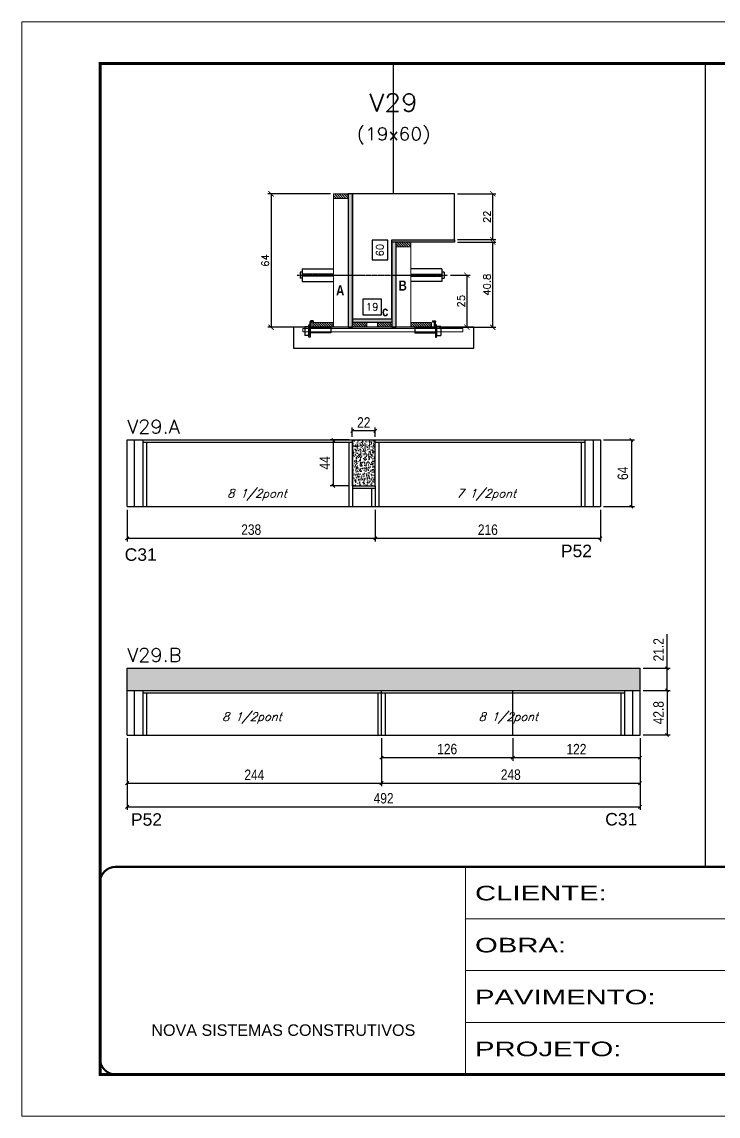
# Model space of a CAD drawing. Extents: x 137137 to 143418, y 10464 to 34486.
# Drawn here: x 138736 to 139404, y 28841 to 29891 of the extents above; entities that cross this region are included whole.
import ezdxf
from ezdxf.enums import TextEntityAlignment as Align

# ---------------------------------------------------------------- set-up
doc = ezdxf.new("R2010")
doc.units = 0
for name, pattern in [('CONTINUO', [0]), ('DASHED', [0.75, 0.5, -0.25]), ('HIDDEN', [0.375, 0.25, -0.125])]:
    doc.linetypes.add(name, pattern=pattern)
doc.layers.add('00-FELIPE', color=2, linetype='Continuous', lineweight=13, plot=False)
for name, color, linetype in [('5', 5, 'Continuous'), ('barrote', 251, 'Continuous'), ('COTA', 241, 'Continuous'), ('Cota Seção (2x)', 4, 'Continuous'), ('cotas', 4, 'Continuous'), ('detalhes', 4, 'Continuous'), ('Painéis', 200, 'Continuous'), ('presilha', 1, 'Continuous'), ('SARR_2.2x7', 40, 'Continuous'), ('SARR_3.5x7', 81, 'Continuous'), ('TENSOR', 3, 'Continuous'), ('texto', 7, 'Continuous'), ('Texto de Titulo', 7, 'Continuous'), ('Texto Qtd Sarr', 242, 'Continuous')]:
    doc.layers.add(name, color=color, linetype=linetype)
for name, color, linetype, lineweight in [('CONCRETO', 251, 'Continuous', 25), ('Folhas', 255, 'Continuous', 9), ('Hachura', 251, 'Continuous', 9), ('Madeira', 126, 'Continuous', 18), ('SARRAFO DE PRESSAO', 251, 'DASHED', 9), ('SCO-___-LAJ', 2, 'Continuous', 0), ('Texto Seção', 7, 'Continuous', 15)]:
    doc.layers.add(name, color=color, linetype=linetype, lineweight=lineweight)
doc.styles.add('ARIAL', font='arial.ttf')
doc.styles.add('COTA TECNICA', font='techl___.ttf', dxfattribs={"height": 10})
doc.styles.add('REGUA-120', font='ROMANS.shx', dxfattribs={"height": 15})
doc.styles.add('Romans', font='romans.shx')
doc.styles.get("Standard").update_dxf_attribs({"font": 'arial.ttf'})
doc.styles.add('TECNICA', font='techb___.ttf', dxfattribs={"height": 10})
doc.styles.add('Tecnologia', font='')
doc.styles.get('Tecnologia').set_extended_font_data('Forgotten Futurist')
doc.dimstyles.new('Cota Seção (2x)', dxfattribs={"dimtxt": 7, "dimasz": 5, "dimexe": 3, "dimexo": 3, "dimgap": 2, "dimtad": 3, "dimdec": 1, "dimlfac": 0.5, "dimzin": 12, "dimdsep": 46, "dimtxsty": 'Romans', "dimblk": 'ARCHTICK', "dimcen": 0, "dimclrd": 4, "dimclre": 4, "dimclrt": 1, "dimadec": 1, "dimazin": 3, "dimtfac": 1, "dimtdec": 1, "dimtmove": 0, "dimatfit": 3, "dimldrblk": 'OBLIQUE', "dimfxl": 1, "dimtolj": 1, "dimtzin": 12, "dimarcsym": 0})
doc.dimstyles.new('Cota Seção interna', dxfattribs={"dimtxt": 7, "dimasz": 6, "dimexe": 0.18, "dimexo": 2, "dimgap": -4, "dimtad": 3, "dimdec": 1, "dimlfac": 0.5, "dimzin": 12, "dimdsep": 46, "dimtxsty": 'Romans', "dimblk": 'ARCHTICK', "dimcen": 0.09, "dimse1": 1, "dimse2": 1, "dimsd1": 1, "dimsd2": 1, "dimclrd": 180, "dimclre": 5, "dimclrt": 1, "dimadec": 0, "dimazin": 3, "dimtfac": 1, "dimtdec": 1, "dimtofl": 0, "dimtmove": 0, "dimatfit": 3, "dimldrblk": 'ARCHTICK', "dimfxl": 1, "dimtolj": 1, "dimtzin": 0, "dimarcsym": 0})
doc.dimstyles.new('PAINEL', dxfattribs={"dimtxt": 10, "dimasz": 3, "dimexe": 3, "dimexo": 3, "dimgap": 3, "dimtad": 1, "dimdec": 1, "dimzin": 12, "dimdsep": 46, "dimtxsty": 'COTA TECNICA', "dimblk1": 'OBLIQUE', "dimblk2": 'OBLIQUE', "dimsah": 1, "dimcen": 0.9, "dimclrd": 4, "dimclre": 4, "dimclrt": 240, "dimadec": 1, "dimazin": 3, "dimtfac": 1, "dimtdec": 1, "dimtmove": 0, "dimatfit": 3, "dimfxl": 1, "dimtolj": 1, "dimtzin": 12, "dimarcsym": 0})

# ---------------------------------------------------------------- blocks, each defined once
blk = doc.blocks.new('9999999999')
at = {"color": 30, "linetype": 'CONTINUO'}
for p, q in [((98564.6, 34230.2), (98564.6, 34429.4)), ((98564.6, 34379.6), (99584, 34379.6)), ((98564.6, 34329.8), (99488, 34329.8)), ((98564.6, 34280), (99488, 34280))]:
    blk.add_line(p, q, dxfattribs=at)
at = {"color": 30, "linetype": 'CONTINUO', "const_width": 2}
blk.add_lwpolyline([(99584, 34230.2), (99584, 34414.4, 0.414214), (99569, 34429.4), (98229, 34429.4, 0.414214), (98214, 34414.4), (98214, 34245.2, 0.414214), (98229, 34230.2), (99584, 34230.2)], format="xyb", dxfattribs=at)
at = {"layer": 'Folhas'}
blk.add_lwpolyline([(98139, 34190.2), (99624, 34190.2), (99624, 35240.2), (98139, 35240.2)], close=True, dxfattribs=at)
at = {"layer": 'Folhas', "color": 30, "const_width": 3}
blk.add_lwpolyline([(98214, 34230.2), (99584, 34230.2), (99584, 35200.2), (98214, 35200.2)], close=True, dxfattribs=at)
at = {"color": 7, "linetype": 'Continuous', "ltscale": 5, "style": 'ARIAL'}
blk.add_text('NOVA SISTEMAS CONSTRUTIVOS', height=11.059, dxfattribs=at).set_placement((98263.2, 34267.2))
at = {"layer": 'Folhas', "color": 7, "style": 'Tecnologia', "width": 1.5}
for s, p in [('CLIENTE:', (98573.7, 34397.2)), ('OBRA:', (98573.7, 34347.3)), ('PAVIMENTO:', (98573.7, 34297.5)), ('PROJETO:', (98573.7, 34247.7))]:
    blk.add_text(s, height=14, dxfattribs=at).set_placement(p)
blk = doc.blocks.new('titulo1')
at = {"layer": 'Defpoints', "color": 252, "linetype": 'HIDDEN', "ltscale": 2}
blk.add_line((0, 0), (0, 125), dxfattribs=at)
at = {"layer": 'Defpoints', "style": 'Romans', "oblique": 15}
blk.add_attdef('FOLHA', text='', height=10, dxfattribs=at).set_placement((0, 15.6), align=Align.MIDDLE_CENTER)
at = {"layer": 'Texto Qtd Sarr', "color": 3, "style": 'Romans', "oblique": 15}
for tag, height, p in [('TITULO', 17, (0, 71.4)), ('SEÇÃO', 12, (0, 41.5))]:
    blk.add_attdef(tag, text='', height=height, dxfattribs=at).set_placement(p, align=Align.MIDDLE_CENTER)
blk = doc.blocks.new('_ArchTick')
at = {"color": 0, "linetype": 'ByBlock', "const_width": 0.15}
blk.add_lwpolyline([(-0.5, -0.5), (0.5, 0.5)], dxfattribs=at)
blk = doc.blocks.new('*D13')
at = {"layer": 'COTA', "color": 4, "lineweight": -2, "transparency": 16777216}
for p, q in [((139153.8, 29680.1), (139190.5, 29680.1)), ((139187.5, 29598.5), (139187.5, 29680.1)), ((139136.2, 29598.5), (139190.5, 29598.5))]:
    blk.add_line(p, q, dxfattribs=at)
at = {"layer": 'Defpoints', "color": 0, "transparency": 16777216}
for p in [(139150.8, 29680.1), (139187.5, 29680.1), (139133.2, 29598.5)]:
    blk.add_point(p, dxfattribs=at)
at = {"layer": 'COTA', "color": 4, "lineweight": -2, "transparency": 16777216, "xscale": 5, "yscale": 5, "zscale": 5}
for p, rotation in [((139187.5, 29680.1), 90), ((139187.5, 29598.5), 270)]:
    blk.add_blockref('_ArchTick', p, dxfattribs=dict(at, rotation=rotation))
at = {"layer": 'COTA', "color": 1, "transparency": 16777216, "insert": (139182, 29639.3), "char_height": 7, "attachment_point": 5, "rotation": 90, "style": 'Romans'}
blk.add_mtext('\\A1;40.8', dxfattribs=at)
blk = doc.blocks.new('_Oblique')
at = {"color": 0, "linetype": 'ByBlock', "lineweight": -2}
blk.add_line((-0.5, -0.5), (0.5, 0.5), dxfattribs=at)
blk = doc.blocks.new('*D14')
at = {"layer": 'COTA', "color": 4, "lineweight": -2, "transparency": 16777216}
for p, q in [((139153.8, 29726.5), (139190.5, 29726.5)), ((139187.5, 29682.5), (139187.5, 29726.5)), ((139153.8, 29682.5), (139190.5, 29682.5))]:
    blk.add_line(p, q, dxfattribs=at)
at = {"layer": 'Defpoints', "color": 0, "transparency": 16777216}
for p in [(139150.8, 29726.5), (139187.5, 29726.5), (139150.8, 29682.5)]:
    blk.add_point(p, dxfattribs=at)
at = {"layer": 'COTA', "color": 4, "lineweight": -2, "transparency": 16777216, "xscale": 5, "yscale": 5, "zscale": 5}
for p, rotation in [((139187.5, 29726.5), 90), ((139187.5, 29682.5), 270)]:
    blk.add_blockref('_ArchTick', p, dxfattribs=dict(at, rotation=rotation))
at = {"layer": 'COTA', "color": 1, "transparency": 16777216, "insert": (139182, 29704.5), "char_height": 7, "attachment_point": 5, "rotation": 90, "style": 'Romans'}
blk.add_mtext('\\A1;22', dxfattribs=at)
blk = doc.blocks.new('*D15')
at = {"layer": 'Cota Seção (2x)', "color": 180, "lineweight": -2, "transparency": 16777216}
for p, q in [((139086.8, 29682), (139071.8, 29682)), ((139071.8, 29682), (139071.8, 29663)), ((139086.8, 29663), (139086.8, 29682)), ((139071.8, 29663), (139086.8, 29663))]:
    blk.add_line(p, q, dxfattribs=at)
at = {"layer": 'Defpoints', "color": 0, "transparency": 16777216}
for p in [(139090.8, 29726.5), (139090.8, 29726.5), (139090.8, 29606.5)]:
    blk.add_point(p, dxfattribs=at)
at = {"layer": 'Cota Seção (2x)', "color": 1, "transparency": 16777216, "insert": (139079.3, 29672.5), "char_height": 7, "attachment_point": 5, "rotation": 90, "style": 'Romans'}
blk.add_mtext('\\A1;60', dxfattribs=at)
blk = doc.blocks.new('PRESILHA METÁLICA 1')
at = {"layer": 'presilha'}
for p, q in [((7.5, 10.6), (7.5, 19.9)), ((12, 21), (8.6, 21)), ((9, 11.6), (9, 18.9)), ((12, 19.5), (9.6, 19.5)), ((12, 21), (12, 19.5)), ((0, 13), (6, 13)), ((0, 13), (0, 0)), ((6, 0), (0, 0)), ((6, 15.5), (7.5, 15.5)), ((6, -2.5), (6, 15.5)), ((6, 13), (6, 0)), ((7.5, 15.5), (7.5, -2.5)), ((37.5, 4.1), (7.5, 4.1)), ((37.5, 11), (9.6, 11)), ((37.5, 11), (37.5, 4.1)), ((7.5, -2.5), (6, -2.5))]:
    blk.add_line(p, q, dxfattribs=at)
for centre, radius, start, end in [((8.6, 19.9), 1.14, 90, 180), ((9.6, 18.9), 0.57, 90, 180), ((9.6, 11.6), 0.57, 180, 270)]:
    blk.add_arc(centre, radius, start, end, dxfattribs=at)
blk = doc.blocks.new('*D20')
at = {"layer": 'Cota Seção (2x)', "color": 180, "lineweight": -2, "transparency": 16777216}
for p, q in [((139080.8, 29625.5), (139062.8, 29625.5)), ((139062.8, 29625.5), (139062.8, 29610.5)), ((139080.8, 29610.5), (139080.8, 29625.5)), ((139062.8, 29610.5), (139080.8, 29610.5))]:
    blk.add_line(p, q, dxfattribs=at)
at = {"layer": 'Defpoints', "color": 0, "transparency": 16777216}
for p in [(139090.8, 29606.5), (139052.8, 29598.5), (139090.8, 29598.5)]:
    blk.add_point(p, dxfattribs=at)
at = {"layer": 'Cota Seção (2x)', "color": 1, "transparency": 16777216, "insert": (139071.8, 29618), "char_height": 7, "attachment_point": 5, "style": 'Romans'}
blk.add_mtext('\\A1;19', dxfattribs=at)
blk = doc.blocks.new('*D370')
at = {"layer": 'COTA', "color": 4, "lineweight": -2, "transparency": 16777216}
for p, q in [((139031.8, 29726.5), (138971.8, 29726.5)), ((138974.8, 29726.5), (138974.8, 29598.5)), ((139031.8, 29598.5), (138971.8, 29598.5))]:
    blk.add_line(p, q, dxfattribs=at)
at = {"layer": 'Defpoints', "color": 0, "transparency": 16777216}
for p in [(139034.8, 29726.5), (138974.8, 29598.5), (139034.8, 29598.5)]:
    blk.add_point(p, dxfattribs=at)
at = {"layer": 'COTA', "color": 4, "lineweight": -2, "transparency": 16777216, "xscale": 5, "yscale": 5, "zscale": 5}
for p, rotation in [((138974.8, 29726.5), 90), ((138974.8, 29598.5), 270)]:
    blk.add_blockref('_ArchTick', p, dxfattribs=dict(at, rotation=rotation))
at = {"layer": 'COTA', "color": 1, "transparency": 16777216, "insert": (138969.3, 29662.5), "char_height": 7, "attachment_point": 5, "rotation": 90, "style": 'Romans'}
blk.add_mtext('\\A1;64', dxfattribs=at)
blk = doc.blocks.new('*D371')
at = {"layer": 'COTA', "color": 4, "lineweight": -2, "transparency": 16777216}
for p, q in [((139147.1, 29648.4), (139165.7, 29648.4)), ((139162.7, 29648.4), (139162.7, 29598.5)), ((139147.1, 29598.5), (139165.7, 29598.5))]:
    blk.add_line(p, q, dxfattribs=at)
at = {"layer": 'Defpoints', "color": 0, "transparency": 16777216}
for p in [(139144.1, 29648.4), (139144.1, 29598.5), (139162.7, 29598.5)]:
    blk.add_point(p, dxfattribs=at)
at = {"layer": 'COTA', "color": 4, "lineweight": -2, "transparency": 16777216, "xscale": 5, "yscale": 5, "zscale": 5}
for p, rotation in [((139162.7, 29648.4), 90), ((139162.7, 29598.5), 270)]:
    blk.add_blockref('_ArchTick', p, dxfattribs=dict(at, rotation=rotation))
at = {"layer": 'COTA', "color": 1, "transparency": 16777216, "insert": (139157.2, 29623.5), "char_height": 7, "attachment_point": 5, "rotation": 90, "style": 'Romans'}
blk.add_mtext('\\A1;25', dxfattribs=at)
blk = doc.blocks.new('*D372')
at = {"layer": 'cotas', "color": 4, "linetype": 'ByBlock', "lineweight": -2, "transparency": 16777216}
for p, q in [((138836.8, 29423.3), (138836.8, 29393)), ((139074.8, 29423.3), (139074.8, 29393)), ((138836.8, 29396), (139074.8, 29396))]:
    blk.add_line(p, q, dxfattribs=at)
at = {"layer": 'Defpoints', "color": 0, "linetype": 'ByBlock', "transparency": 16777216}
for p in [(138836.8, 29426.3), (139074.8, 29426.3), (139074.8, 29396)]:
    blk.add_point(p, dxfattribs=at)
at = {"layer": 'cotas', "color": 4, "linetype": 'ByBlock', "lineweight": -2, "transparency": 16777216, "xscale": 3, "yscale": 3, "zscale": 3, "rotation": 180}
blk.add_blockref('_Oblique', (138836.8, 29396), dxfattribs=at)
at = {"layer": 'cotas', "color": 4, "linetype": 'ByBlock', "lineweight": -2, "transparency": 16777216, "xscale": 3, "yscale": 3, "zscale": 3}
blk.add_blockref('_Oblique', (139074.8, 29396), dxfattribs=at)
at = {"layer": 'cotas', "color": 240, "linetype": 'ByBlock', "transparency": 16777216, "insert": (138955.8, 29404.2), "char_height": 10, "attachment_point": 5, "style": 'COTA TECNICA'}
blk.add_mtext('\\A1;238', dxfattribs=at)
blk = doc.blocks.new('*D373')
at = {"layer": 'cotas', "color": 4, "linetype": 'ByBlock', "lineweight": -2, "transparency": 16777216}
for p, q in [((139074.8, 29423.3), (139074.8, 29393)), ((139290.8, 29423.3), (139290.8, 29393)), ((139074.8, 29396), (139290.8, 29396))]:
    blk.add_line(p, q, dxfattribs=at)
at = {"layer": 'Defpoints', "color": 0, "linetype": 'ByBlock', "transparency": 16777216}
for p in [(139074.8, 29426.3), (139290.8, 29426.3), (139290.8, 29396)]:
    blk.add_point(p, dxfattribs=at)
at = {"layer": 'cotas', "color": 4, "linetype": 'ByBlock', "lineweight": -2, "transparency": 16777216, "xscale": 3, "yscale": 3, "zscale": 3, "rotation": 180}
blk.add_blockref('_Oblique', (139074.8, 29396), dxfattribs=at)
at = {"layer": 'cotas', "color": 4, "linetype": 'ByBlock', "lineweight": -2, "transparency": 16777216, "xscale": 3, "yscale": 3, "zscale": 3}
blk.add_blockref('_Oblique', (139290.8, 29396), dxfattribs=at)
at = {"layer": 'cotas', "color": 240, "linetype": 'ByBlock', "transparency": 16777216, "insert": (139182.8, 29404.1), "char_height": 10, "attachment_point": 5, "style": 'COTA TECNICA'}
blk.add_mtext('\\A1;216', dxfattribs=at)
blk = doc.blocks.new('*D374')
at = {"layer": 'cotas', "color": 4, "linetype": 'ByBlock', "lineweight": -2, "transparency": 16777216}
for p, q in [((139293.8, 29490.3), (139323.5, 29490.3)), ((139320.5, 29490.3), (139320.5, 29426.3)), ((139293.8, 29426.3), (139323.5, 29426.3))]:
    blk.add_line(p, q, dxfattribs=at)
at = {"layer": 'Defpoints', "color": 0, "linetype": 'ByBlock', "transparency": 16777216}
for p in [(139290.8, 29490.3), (139290.8, 29426.3), (139320.5, 29426.3)]:
    blk.add_point(p, dxfattribs=at)
at = {"layer": 'cotas', "color": 4, "linetype": 'ByBlock', "lineweight": -2, "transparency": 16777216, "xscale": 3, "yscale": 3, "zscale": 3}
for p, rotation in [((139320.5, 29490.3), 90), ((139320.5, 29426.3), 270)]:
    blk.add_blockref('_Oblique', p, dxfattribs=dict(at, rotation=rotation))
at = {"layer": 'cotas', "color": 240, "linetype": 'ByBlock', "transparency": 16777216, "insert": (139312.4, 29458.3), "char_height": 10, "attachment_point": 5, "rotation": 90, "style": 'COTA TECNICA'}
blk.add_mtext('\\A1;64', dxfattribs=at)
blk = doc.blocks.new('*D375')
at = {"layer": 'cotas', "color": 4, "linetype": 'ByBlock', "lineweight": -2, "transparency": 16777216}
for p, q in [((139049.8, 29490.3), (139031.5, 29490.3)), ((139034.5, 29490.3), (139034.5, 29446.3)), ((139049.8, 29446.3), (139031.5, 29446.3))]:
    blk.add_line(p, q, dxfattribs=at)
at = {"layer": 'Defpoints', "color": 0, "linetype": 'ByBlock', "transparency": 16777216}
for p in [(139052.8, 29490.3), (139034.5, 29446.3), (139052.8, 29446.3)]:
    blk.add_point(p, dxfattribs=at)
at = {"layer": 'cotas', "color": 4, "linetype": 'ByBlock', "lineweight": -2, "transparency": 16777216, "xscale": 3, "yscale": 3, "zscale": 3}
for p, rotation in [((139034.5, 29490.3), 90), ((139034.5, 29446.3), 270)]:
    blk.add_blockref('_Oblique', p, dxfattribs=dict(at, rotation=rotation))
at = {"layer": 'cotas', "color": 240, "linetype": 'ByBlock', "transparency": 16777216, "insert": (139026.4, 29468.3), "char_height": 10, "attachment_point": 5, "rotation": 90, "style": 'COTA TECNICA'}
blk.add_mtext('\\A1;44', dxfattribs=at)
blk = doc.blocks.new('*D376')
at = {"layer": 'cotas', "color": 4, "linetype": 'ByBlock', "lineweight": -2, "transparency": 16777216}
for p, q in [((138836.8, 29204.2), (138836.8, 29158)), ((139080.8, 29204.2), (139080.8, 29158)), ((138836.8, 29161), (139080.8, 29161))]:
    blk.add_line(p, q, dxfattribs=at)
at = {"layer": 'Defpoints', "color": 0, "linetype": 'ByBlock', "transparency": 16777216}
for p in [(138836.8, 29207.2), (139080.8, 29207.2), (139080.8, 29161)]:
    blk.add_point(p, dxfattribs=at)
at = {"layer": 'cotas', "color": 4, "linetype": 'ByBlock', "lineweight": -2, "transparency": 16777216, "xscale": 3, "yscale": 3, "zscale": 3, "rotation": 180}
blk.add_blockref('_Oblique', (138836.8, 29161), dxfattribs=at)
at = {"layer": 'cotas', "color": 4, "linetype": 'ByBlock', "lineweight": -2, "transparency": 16777216, "xscale": 3, "yscale": 3, "zscale": 3}
blk.add_blockref('_Oblique', (139080.8, 29161), dxfattribs=at)
at = {"layer": 'cotas', "color": 240, "linetype": 'ByBlock', "transparency": 16777216, "insert": (138958.8, 29169), "char_height": 10, "attachment_point": 5, "style": 'COTA TECNICA'}
blk.add_mtext('\\A1;244', dxfattribs=at)
blk = doc.blocks.new('*D377')
at = {"layer": 'cotas', "color": 4, "linetype": 'ByBlock', "lineweight": -2, "transparency": 16777216}
for p, q in [((139080.8, 29204.2), (139080.8, 29158)), ((139328.8, 29204.2), (139328.8, 29158)), ((139080.8, 29161), (139328.8, 29161))]:
    blk.add_line(p, q, dxfattribs=at)
at = {"layer": 'Defpoints', "color": 0, "linetype": 'ByBlock', "transparency": 16777216}
for p in [(139080.8, 29207.2), (139328.8, 29207.2), (139328.8, 29161)]:
    blk.add_point(p, dxfattribs=at)
at = {"layer": 'cotas', "color": 4, "linetype": 'ByBlock', "lineweight": -2, "transparency": 16777216, "xscale": 3, "yscale": 3, "zscale": 3, "rotation": 180}
blk.add_blockref('_Oblique', (139080.8, 29161), dxfattribs=at)
at = {"layer": 'cotas', "color": 4, "linetype": 'ByBlock', "lineweight": -2, "transparency": 16777216, "xscale": 3, "yscale": 3, "zscale": 3}
blk.add_blockref('_Oblique', (139328.8, 29161), dxfattribs=at)
at = {"layer": 'cotas', "color": 240, "linetype": 'ByBlock', "transparency": 16777216, "insert": (139204.8, 29169.1), "char_height": 10, "attachment_point": 5, "style": 'COTA TECNICA'}
blk.add_mtext('\\A1;248', dxfattribs=at)
blk = doc.blocks.new('*D378')
at = {"layer": 'cotas', "color": 4, "linetype": 'ByBlock', "lineweight": -2, "transparency": 16777216}
for p, q in [((139331.8, 29250), (139357.7, 29250)), ((139354.7, 29250), (139354.7, 29207.2)), ((139331.8, 29207.2), (139357.7, 29207.2))]:
    blk.add_line(p, q, dxfattribs=at)
at = {"layer": 'Defpoints', "color": 0, "linetype": 'ByBlock', "transparency": 16777216}
for p in [(139328.8, 29250), (139328.8, 29207.2), (139354.7, 29207.2)]:
    blk.add_point(p, dxfattribs=at)
at = {"layer": 'cotas', "color": 4, "linetype": 'ByBlock', "lineweight": -2, "transparency": 16777216, "xscale": 3, "yscale": 3, "zscale": 3}
for p, rotation in [((139354.7, 29250), 90), ((139354.7, 29207.2), 270)]:
    blk.add_blockref('_Oblique', p, dxfattribs=dict(at, rotation=rotation))
at = {"layer": 'cotas', "color": 240, "linetype": 'ByBlock', "transparency": 16777216, "insert": (139346.6, 29228.6), "char_height": 10, "attachment_point": 5, "rotation": 90, "style": 'COTA TECNICA'}
blk.add_mtext('\\A1;42.8', dxfattribs=at)
blk = doc.blocks.new('*D379')
at = {"layer": 'cotas', "color": 4, "linetype": 'ByBlock', "lineweight": -2, "transparency": 16777216}
for p, q in [((139354.7, 29271.2), (139354.7, 29303.9)), ((139331.8, 29271.2), (139357.7, 29271.2)), ((139354.7, 29250), (139354.7, 29271.2)), ((139331.8, 29250), (139357.7, 29250))]:
    blk.add_line(p, q, dxfattribs=at)
at = {"layer": 'Defpoints', "color": 0, "linetype": 'ByBlock', "transparency": 16777216}
for p in [(139328.8, 29271.2), (139354.7, 29271.2), (139328.8, 29250)]:
    blk.add_point(p, dxfattribs=at)
at = {"layer": 'cotas', "color": 4, "linetype": 'ByBlock', "lineweight": -2, "transparency": 16777216, "xscale": 3, "yscale": 3, "zscale": 3}
for p, rotation in [((139354.7, 29271.2), 90), ((139354.7, 29250), 270)]:
    blk.add_blockref('_Oblique', p, dxfattribs=dict(at, rotation=rotation))
at = {"layer": 'cotas', "color": 240, "linetype": 'ByBlock', "transparency": 16777216, "insert": (139346.6, 29289), "char_height": 10, "attachment_point": 5, "rotation": 90, "style": 'COTA TECNICA'}
blk.add_mtext('\\A1;21.2', dxfattribs=at)
blk = doc.blocks.new('*D380')
at = {"layer": 'cotas', "color": 4, "linetype": 'ByBlock', "lineweight": -2, "transparency": 16777216}
for p, q in [((138836.8, 29204.2), (138836.8, 29135.3)), ((139328.8, 29204.2), (139328.8, 29135.3)), ((138836.8, 29138.3), (139328.8, 29138.3))]:
    blk.add_line(p, q, dxfattribs=at)
at = {"layer": 'Defpoints', "color": 0, "linetype": 'ByBlock', "transparency": 16777216}
for p in [(138836.8, 29207.2), (139328.8, 29207.2), (139328.8, 29138.3)]:
    blk.add_point(p, dxfattribs=at)
at = {"layer": 'cotas', "color": 4, "linetype": 'ByBlock', "lineweight": -2, "transparency": 16777216, "xscale": 3, "yscale": 3, "zscale": 3, "rotation": 180}
blk.add_blockref('_Oblique', (138836.8, 29138.3), dxfattribs=at)
at = {"layer": 'cotas', "color": 4, "linetype": 'ByBlock', "lineweight": -2, "transparency": 16777216, "xscale": 3, "yscale": 3, "zscale": 3}
blk.add_blockref('_Oblique', (139328.8, 29138.3), dxfattribs=at)
at = {"layer": 'cotas', "color": 240, "linetype": 'ByBlock', "transparency": 16777216, "insert": (139082.8, 29146.4), "char_height": 10, "attachment_point": 5, "style": 'COTA TECNICA'}
blk.add_mtext('\\A1;492', dxfattribs=at)
blk = doc.blocks.new('*D551')
at = {"layer": 'COTA', "color": 4, "linetype": 'ByBlock', "lineweight": -2, "transparency": 16777216}
for p, q in [((139080.8, 29204.2), (139080.8, 29182.5)), ((139206.8, 29204.2), (139206.8, 29182.5)), ((139080.8, 29185.5), (139206.8, 29185.5))]:
    blk.add_line(p, q, dxfattribs=at)
at = {"layer": 'Defpoints', "color": 0, "linetype": 'ByBlock', "transparency": 16777216}
for p in [(139080.8, 29207.2), (139206.8, 29207.2), (139206.8, 29185.5)]:
    blk.add_point(p, dxfattribs=at)
at = {"layer": 'COTA', "color": 4, "linetype": 'ByBlock', "lineweight": -2, "transparency": 16777216, "xscale": 3, "yscale": 3, "zscale": 3, "rotation": 180}
blk.add_blockref('_Oblique', (139080.8, 29185.5), dxfattribs=at)
at = {"layer": 'COTA', "color": 4, "linetype": 'ByBlock', "lineweight": -2, "transparency": 16777216, "xscale": 3, "yscale": 3, "zscale": 3}
blk.add_blockref('_Oblique', (139206.8, 29185.5), dxfattribs=at)
at = {"layer": 'COTA', "color": 240, "linetype": 'ByBlock', "transparency": 16777216, "insert": (139143.8, 29193.6), "char_height": 10, "attachment_point": 5, "style": 'COTA TECNICA'}
blk.add_mtext('\\A1;126', dxfattribs=at)
blk = doc.blocks.new('*D552')
at = {"layer": 'COTA', "color": 4, "linetype": 'ByBlock', "lineweight": -2, "transparency": 16777216}
for p, q in [((139206.8, 29204.2), (139206.8, 29182.5)), ((139328.8, 29204.2), (139328.8, 29182.5)), ((139206.8, 29185.5), (139328.8, 29185.5))]:
    blk.add_line(p, q, dxfattribs=at)
at = {"layer": 'Defpoints', "color": 0, "linetype": 'ByBlock', "transparency": 16777216}
for p in [(139206.8, 29207.2), (139328.8, 29207.2), (139328.8, 29185.5)]:
    blk.add_point(p, dxfattribs=at)
at = {"layer": 'COTA', "color": 4, "linetype": 'ByBlock', "lineweight": -2, "transparency": 16777216, "xscale": 3, "yscale": 3, "zscale": 3, "rotation": 180}
blk.add_blockref('_Oblique', (139206.8, 29185.5), dxfattribs=at)
at = {"layer": 'COTA', "color": 4, "linetype": 'ByBlock', "lineweight": -2, "transparency": 16777216, "xscale": 3, "yscale": 3, "zscale": 3}
blk.add_blockref('_Oblique', (139328.8, 29185.5), dxfattribs=at)
at = {"layer": 'COTA', "color": 240, "linetype": 'ByBlock', "transparency": 16777216, "insert": (139267.8, 29193.6), "char_height": 10, "attachment_point": 5, "style": 'COTA TECNICA'}
blk.add_mtext('\\A1;122', dxfattribs=at)
blk = doc.blocks.new('*D912')
at = {"layer": '00-FELIPE', "color": 4, "lineweight": -2, "transparency": 16777216}
for p, q in [((139052.8, 29493.3), (139052.8, 29502.1)), ((139074.8, 29499.1), (139052.8, 29499.1)), ((139074.8, 29493.3), (139074.8, 29502.1))]:
    blk.add_line(p, q, dxfattribs=at)
at = {"layer": 'Defpoints', "color": 0, "transparency": 16777216}
for p in [(139052.8, 29499.1), (139052.8, 29490.3), (139074.8, 29490.3)]:
    blk.add_point(p, dxfattribs=at)
at = {"layer": '00-FELIPE', "color": 4, "lineweight": -2, "transparency": 16777216, "xscale": 3, "yscale": 3, "zscale": 3, "rotation": 180}
blk.add_blockref('_Oblique', (139052.8, 29499.1), dxfattribs=at)
at = {"layer": '00-FELIPE', "color": 4, "lineweight": -2, "transparency": 16777216, "xscale": 3, "yscale": 3, "zscale": 3}
blk.add_blockref('_Oblique', (139074.8, 29499.1), dxfattribs=at)
at = {"layer": '00-FELIPE', "color": 240, "transparency": 16777216, "insert": (139063.8, 29507.1), "char_height": 10, "attachment_point": 5, "style": 'COTA TECNICA'}
blk.add_mtext('\\A1;22', dxfattribs=at)

msp = doc.modelspace()

# ---------------------------------------------------------------- hatches: boundary and pattern name
at = {"layer": 'COTA', "linetype": 'ByBlock'}
h = msp.add_hatch(dxfattribs=at)
h.set_pattern_fill('AR-CONC', color=256, scale=0.03)
h.set_pattern_definition([(50, (6018.4965, -4394.501), (5.46554007, -0.47817257), [0.5715, -6.2865]), (355, (6018.4965, -4394.501), (-1.05730264, 5.73170536), [0.4572, -5.02921753]), (100.4514447, (6018.952, -4394.5406), (4.40823741, 5.25353256), [0.48570026, -5.34270734]), (46.1842, (6018.4965, -4392.977), (8.13237123, -1.26126984), [0.85725, -9.42975]), (96.6355576, (6019.174, -4393.082), (7.122124, 7.42278374), [0.7285507, -8.01406824]), (351.184151, (6018.4965, -4392.977), (7.122124, 7.42278374), [0.685799, -7.54379196]), (21, (6019.2585, -4393.358), (4.54843174, -3.06795595), [0.5715, -6.2865]), (326, (6019.2585, -4393.358), (1.85406085, 5.52563898), [0.4572, -5.0292]), (71.451445, (6019.6375, -4393.6134), (6.40249258, 2.45768307), [0.48570026, -5.34269813]), (37.5, (6018.4965, -4394.5008), (0.092658098, 2.536651166), [0, -4.96824, 0, -5.1054, 0, -5.04825]), (7.5, (6018.4965, -4394.5008), (2.004589875, 3.005417245), [0, -2.91084, 0, -4.85394, 0, -1.92405]), (327.5, (6016.7972, -4394.5008), (4.067717855, -0.17186232), [0, -1.905, 0, -5.9436, 0, -7.8867]), (317.5, (6016.0352, -4394.5008), (4.44387544, 0.76279473), [0, -2.4765, 0, -3.94716, 0, -5.6007])])
h.paths.add_polyline_path([(139052.82, 29446.34), (139074.82, 29446.34), (139074.82, 29490.34), (139052.82, 29490.34)])
h = msp.add_hatch(dxfattribs=at)
h.set_pattern_fill('AR-CONC', color=256, scale=0.03)
h.set_pattern_definition([(50, (6018.4965, -4433.832), (5.46554007, -0.47817257), [0.5715, -6.2865]), (355, (6018.4965, -4433.832), (-1.05730264, 5.73170536), [0.4572, -5.02921753]), (100.4514447, (6018.952, -4433.872), (4.40823741, 5.25353256), [0.48570026, -5.34270734]), (46.1842, (6018.4965, -4432.308), (8.13237123, -1.26126984), [0.85725, -9.42975]), (96.6355576, (6019.174, -4432.413), (7.122124, 7.42278374), [0.7285507, -8.01406824]), (351.184151, (6018.4965, -4432.308), (7.122124, 7.42278374), [0.685799, -7.54379196]), (21, (6019.2585, -4432.689), (4.54843174, -3.06795595), [0.5715, -6.2865]), (326, (6019.2585, -4432.689), (1.85406085, 5.52563898), [0.4572, -5.0292]), (71.451445, (6019.6375, -4432.945), (6.40249258, 2.45768307), [0.48570026, -5.34269813]), (37.5, (6018.4965, -4433.8322), (0.092658098, 2.536651166), [0, -4.96824, 0, -5.1054, 0, -5.04825]), (7.5, (6018.4965, -4433.8322), (2.004589875, 3.005417245), [0, -2.91084, 0, -4.85394, 0, -1.92405]), (327.5, (6016.7972, -4433.8322), (4.067717855, -0.17186232), [0, -1.905, 0, -5.9436, 0, -7.8867]), (317.5, (6016.0352, -4433.8322), (4.44387544, 0.76279473), [0, -2.4765, 0, -3.94716, 0, -5.6007])])
h.paths.add_polyline_path([(138836.82, 29271.17), (138836.82, 29249.97), (139328.82, 29249.97), (139328.82, 29271.17)])
at = {"layer": 'Hachura'}
h = msp.add_hatch(dxfattribs=at)
h.set_pattern_fill('ANSI31', color=256, scale=0.5, angle=270, style=0)
h.set_pattern_definition([(315, (161940.6322, 21418.832), (1.12253202, 1.12253202), [])])
h.paths.add_polyline_path([(139034.81, 29722.08), (139034.81, 29726.48), (139048.81, 29726.48), (139048.81, 29722.08)])
h = msp.add_hatch(color=256, dxfattribs=at)
h.dxf.hatch_style = 1
h.paths.add_polyline_path([(139052.81, 29726.48), (139048.81, 29726.48), (139048.81, 29598.48), (139052.81, 29598.48)])
h = msp.add_hatch(color=256, dxfattribs=at)
h.dxf.hatch_style = 1
h.paths.add_polyline_path([(139090.81, 29680.08), (139090.81, 29682.48), (139150.81, 29682.48), (139150.81, 29680.08)])
h = msp.add_hatch(color=256, dxfattribs=at)
h.dxf.hatch_style = 1
h.paths.add_polyline_path([(139094.81, 29680.08), (139090.81, 29680.08), (139090.81, 29598.48), (139094.81, 29598.48)])
h = msp.add_hatch(dxfattribs=at)
h.set_pattern_fill('ANSI31', color=256, scale=0.5, angle=270, style=0)
h.set_pattern_definition([(315, (162000.6322, 21372.432), (1.12253202, 1.12253202), [])])
h.paths.add_polyline_path([(139094.81, 29675.68), (139094.81, 29680.08), (139108.81, 29680.08), (139108.81, 29675.68)])
h = msp.add_hatch(dxfattribs=at)
h.set_pattern_fill('ANSI31', color=256, scale=0.5, angle=270, style=0)
h.set_pattern_definition([(315, (161906.6322, 21368.832), (1.12253202, 1.12253202), [])])
h.paths.add_polyline_path([(139034.81, 29598.48), (139034.81, 29602.88), (139014.81, 29602.88), (139014.81, 29598.48)])
h = msp.add_hatch(color=256, dxfattribs=at)
h.dxf.hatch_style = 1
h.paths.add_polyline_path([(139052.81, 29602.88), (139052.81, 29606.48), (139090.81, 29606.48), (139090.81, 29602.88)])
h = msp.add_hatch(dxfattribs=at)
h.set_pattern_fill('ANSI31', color=256, scale=0.5, angle=270, style=0)
h.set_pattern_definition([(315, (162009.4343, 21368.832), (1.12253202, 1.12253202), [])])
h.paths.add_polyline_path([(139052.81, 29598.48), (139052.81, 29602.88), (139066.81, 29602.88), (139066.81, 29598.48)])
h = msp.add_hatch(dxfattribs=at)
h.set_pattern_fill('ANSI31', color=256, scale=0.5, angle=270, style=0)
h.set_pattern_definition([(315, (162009.4322, 21368.832), (1.12253202, 1.12253202), [])])
h.paths.add_polyline_path([(139090.81, 29598.48), (139090.81, 29602.88), (139076.81, 29602.88), (139076.81, 29598.48)])
h = msp.add_hatch(dxfattribs=at)
h.set_pattern_fill('ANSI31', color=256, scale=0.5, angle=270, style=0)
h.set_pattern_definition([(315, (162000.6322, 21368.832), (1.12253202, 1.12253202), [])])
h.paths.add_polyline_path([(139128.81, 29598.48), (139128.81, 29602.88), (139108.81, 29602.88), (139108.81, 29598.48)])

# ---------------------------------------------------------------- linework, layer by layer
at = {"ltscale": 3}
for p, q in [((139004.81, 29654.45), (139004.81, 29642.45)), ((139004.81, 29654.45), (139034.81, 29654.45)), ((139138.81, 29654.45), (139108.81, 29654.45)), ((139138.81, 29654.45), (139138.81, 29642.45)), ((139002.81, 29651.45), (139002.81, 29645.45)), ((139004.81, 29651.45), (139002.81, 29651.45)), ((139004.81, 29645.45), (139002.81, 29645.45)), ((139034.81, 29649.45), (139004.81, 29649.45)), ((139034.81, 29647.45), (139004.81, 29647.45)), ((139004.81, 29642.45), (139034.81, 29642.45)), ((139108.81, 29649.45), (139138.81, 29649.45)), ((139108.81, 29647.45), (139138.81, 29647.45)), ((139138.81, 29642.45), (139108.81, 29642.45)), ((139140.81, 29651.45), (139138.81, 29651.45)), ((139138.81, 29645.45), (139140.81, 29645.45)), ((139140.81, 29651.45), (139140.81, 29645.45))]:
    msp.add_line(p, q, dxfattribs=at)
at = {"layer": 'barrote'}
msp.add_lwpolyline([(138996.45, 29578.48), (139169.42, 29578.48), (139169.42, 29598.48), (138996.45, 29598.48)], close=True, dxfattribs=at)
at = {"layer": 'CONCRETO'}
msp.add_lwpolyline([(139090.81, 29682.48), (139150.81, 29682.48), (139150.81, 29726.48), (139090.81, 29726.48), (139090.81, 29726.48), (139052.81, 29726.48), (139052.81, 29602.88), (139052.81, 29602.88), (139052.81, 29606.48), (139090.81, 29606.48)], close=True, dxfattribs=at)
at = {"layer": 'COTA', "linetype": 'ByBlock'}
for p, q in [((139391.31, 29851.48), (139391.31, 29080.72)), ((139052.82, 29490.34), (139074.82, 29490.34)), ((138836.82, 29271.17), (139328.82, 29271.17)), ((138836.82, 29249.97), (138836.82, 29271.17)), ((139328.82, 29249.97), (139328.82, 29271.17))]:
    msp.add_line(p, q, dxfattribs=at)
at = {"layer": 'Madeira'}
for points in [[(139034.81, 29722.08), (139034.81, 29726.48), (139048.81, 29726.48), (139048.81, 29722.08)], [(139034.81, 29726.48), (139048.81, 29726.48), (139048.81, 29598.48), (139034.81, 29598.48)], [(139094.81, 29675.68), (139094.81, 29680.08), (139108.81, 29680.08), (139108.81, 29675.68)], [(139094.81, 29680.08), (139108.81, 29680.08), (139108.81, 29598.48), (139094.81, 29598.48)], [(139034.81, 29598.48), (139034.81, 29602.88), (139014.81, 29602.88), (139014.81, 29598.48)], [(139052.81, 29598.48), (139052.81, 29602.88), (139066.81, 29602.88), (139066.81, 29598.48)], [(139090.81, 29598.48), (139090.81, 29602.88), (139076.81, 29602.88), (139076.81, 29598.48)], [(139128.81, 29598.48), (139128.81, 29602.88), (139108.81, 29602.88), (139108.81, 29598.48)]]:
    msp.add_lwpolyline(points, close=True, dxfattribs=at)
at = {"layer": 'Painéis', "linetype": 'ByBlock'}
for p, q in [((138836.82, 29490.34), (139052.82, 29490.34)), ((138836.82, 29426.34), (138836.82, 29490.34)), ((139052.82, 29446.34), (139052.82, 29490.34)), ((139074.82, 29490.34), (139290.82, 29490.34)), ((139074.82, 29446.34), (139074.82, 29490.34)), ((139290.82, 29490.34), (139290.82, 29426.34)), ((139052.82, 29446.34), (139074.82, 29446.34)), ((139074.82, 29446.34), (139074.82, 29426.34)), ((138836.82, 29426.34), (139052.82, 29426.34)), ((139052.82, 29426.34), (139074.82, 29426.34)), ((139074.82, 29426.34), (139290.82, 29426.34)), ((138836.82, 29249.97), (139328.82, 29249.97)), ((138836.82, 29207.17), (138836.82, 29249.97)), ((139080.82, 29207.17), (139080.82, 29249.97)), ((139206.82, 29207.17), (139206.82, 29249.97)), ((139328.82, 29207.17), (139328.82, 29249.97)), ((138836.82, 29207.17), (139328.82, 29207.17))]:
    msp.add_line(p, q, dxfattribs=at)
at = {"layer": 'Painéis'}
for points in [[(139052.81, 29726.48), (139048.81, 29726.48), (139048.81, 29598.48), (139052.81, 29598.48)], [(139090.81, 29680.08), (139090.81, 29682.48), (139150.81, 29682.48), (139150.81, 29680.08)], [(139094.81, 29680.08), (139090.81, 29680.08), (139090.81, 29598.48), (139094.81, 29598.48)], [(139052.81, 29602.88), (139052.81, 29606.48), (139090.81, 29606.48), (139090.81, 29602.88)]]:
    msp.add_lwpolyline(points, close=True, dxfattribs=at)
at = {"layer": 'SARR_2.2x7', "linetype": 'Continuous'}
for p, q in [((138843.82, 29426.34), (138843.82, 29490.34)), ((138851.82, 29488.14), (139052.82, 29488.14)), ((139074.82, 29488.14), (139275.82, 29488.14)), ((139283.82, 29490.34), (139283.82, 29426.34)), ((139052.82, 29444.14), (139074.82, 29444.14)), ((138843.82, 29207.17), (138843.82, 29249.97)), ((138851.82, 29247.77), (139080.82, 29247.77)), ((139080.82, 29247.77), (139313.82, 29247.77)), ((139321.82, 29207.17), (139321.82, 29249.97))]:
    msp.add_line(p, q, dxfattribs=at)
at = {"layer": 'SARR_3.5x7'}
for p, q in [((138851.82, 29490.34), (138851.82, 29426.34)), ((138855.32, 29488.14), (138855.32, 29426.34)), ((139049.32, 29488.14), (139049.32, 29426.34)), ((139052.82, 29488.14), (139052.82, 29426.34)), ((139078.32, 29488.14), (139078.32, 29426.34)), ((139272.32, 29488.14), (139272.32, 29426.34)), ((139275.82, 29490.34), (139275.82, 29426.34)), ((139071.32, 29444.14), (139071.32, 29426.34)), ((138851.82, 29249.97), (138851.82, 29207.17)), ((138855.32, 29247.77), (138855.32, 29207.17)), ((139077.32, 29247.77), (139077.32, 29207.17)), ((139084.32, 29247.77), (139084.32, 29207.17)), ((139310.32, 29247.77), (139310.32, 29207.17)), ((139313.82, 29249.97), (139313.82, 29207.17))]:
    msp.add_line(p, q, dxfattribs=at)
at = {"layer": 'SCO-___-LAJ', "color": 1}
msp.add_lwpolyline([(139005.45, 29597.14), (139158.75, 29597.14), (139158.75, 29593.94), (139005.45, 29593.94)], close=True, dxfattribs=at)
at = {"layer": 'TENSOR', "linetype": 'HIDDEN', "ltscale": 0.5}
msp.add_line((138999.81, 29648.45), (139144.12, 29648.45), dxfattribs=at)

# ---------------------------------------------------------------- block references
at = {"layer": 'presilha', "yscale": 0.6666666666666666, "zscale": 0.6666666666666666}
for p, xscale in [((139007.23, 29590.51), 0.6666666666666666), ((139137.68, 29590.51), -0.6666666666666666)]:
    msp.add_blockref('PRESILHA METÁLICA 1', p, dxfattribs=dict(at, xscale=xscale))
at = {"layer": 'SARRAFO DE PRESSAO', "color": 6, "linetype": 'ByBlock'}
msp.add_blockref('9999999999', (40596.81, -5348.73), dxfattribs=at)
at = {"layer": 'Texto Seção'}
ref = msp.add_blockref('titulo1', (139092.31, 29726.48), dxfattribs=at)
ref.add_attrib('TITULO', 'V29', dxfattribs={"layer": 'Texto de Titulo', "color": 7, "height": 17, "style": 'Romans', "width": 1.1}).set_placement((139092.31, 29813.98), align=Align.MIDDLE_CENTER)
ref.add_attrib('SEÇÃO', '(19x60)', dxfattribs={"layer": 'Texto de Titulo', "color": 7, "height": 12, "style": 'Romans', "width": 1.1}).set_placement((139092.31, 29783.98), align=Align.MIDDLE_CENTER)

# ---------------------------------------------------------------- texts
at = {"layer": '5', "linetype": 'Continuous'}
for s, p in [('P52', (139252.9, 29377.83)), ('C31', (138834.4, 29374.33)), ('P52', (138840.4, 29120.12)), ('C31', (139295.4, 29120.36))]:
    msp.add_text(s, height=12, rotation=0.00004, dxfattribs=at).set_placement(p)
at = {"layer": 'detalhes', "style": 'TECNICA'}
for s, p in [('B', (139097.17, 29633.67)), ('A', (139037.21, 29629.01)), ('c', (139081.29, 29608.97))]:
    msp.add_text(s, height=9.6, dxfattribs=at).set_placement(p)
at = {"layer": 'texto', "color": 2, "char_height": 8, "attachment_point": 5, "style": 'Romans'}
for s, insert in [('{\\Q19;\\C256;8 1/2pont}', (138961.28, 29437.67)), ('{\\Q19;\\C256;7 1/2pont}', (139181.28, 29437.67)), ('{\\Q19;\\C256;8 1/2pont}', (138956.44, 29223.44)), ('{\\Q19;\\C256;8 1/2pont}', (139202.44, 29223.44))]:
    msp.add_mtext(s, dxfattribs=dict(at, insert=insert))
at = {"layer": 'Texto Seção', "style": 'REGUA-120', "width": 1.05}
for s, p in [('V29.A', (138836.82, 29496.53)), ('V29.B', (138836.82, 29277.35))]:
    msp.add_text(s, height=13, dxfattribs=at).set_placement(p)

# ---------------------------------------------------------------- dimensions: what is measured, and where the dimension line sits
at = {"layer": '00-FELIPE'}
dim = msp.add_linear_dim(base=(139052.82, 29499.11), p1=(139074.82, 29490.34), p2=(139052.82, 29490.34), dimstyle='PAINEL', dxfattribs=at)
dim.commit()
dim.dimension.update_dxf_attribs({"geometry": '*D912', "text_midpoint": (139063.82, 29507.11)})
at = {"layer": 'COTA'}
for base, p1, p2, picture, middle in [((138974.84, 29598.48), (139034.81, 29726.48), (139034.81, 29598.48), '*D370', (138969.34, 29662.48)), ((139187.53, 29726.48), (139150.81, 29682.48), (139150.81, 29726.48), '*D14', (139182.03, 29704.48)), ((139187.53, 29680.08), (139133.21, 29598.48), (139150.81, 29680.08), '*D13', (139182.03, 29639.28)), ((139162.67, 29598.48), (139144.12, 29648.45), (139144.12, 29598.48), '*D371', (139157.17, 29623.46))]:
    dim = msp.add_linear_dim(base=base, p1=p1, p2=p2, angle=90, dimstyle='Cota Seção (2x)', dxfattribs=at)
    dim.commit()
    dim.dimension.update_dxf_attribs({"geometry": picture, "text_midpoint": middle})
at = {"layer": 'COTA', "linetype": 'ByBlock'}
dim = msp.add_linear_dim(base=(139206.82, 29185.5), p1=(139080.82, 29207.17), p2=(139206.82, 29207.17), dimstyle='PAINEL', dxfattribs=at)
dim.commit()
dim.dimension.update_dxf_attribs({"geometry": '*D551', "text_midpoint": (139143.82, 29193.6)})
dim = msp.add_linear_dim(base=(139328.82, 29185.5), p1=(139206.82, 29207.17), p2=(139328.82, 29207.17), dimstyle='PAINEL', override={"dimtmove": 1}, dxfattribs=at)
dim.commit()
dim.dimension.update_dxf_attribs({"geometry": '*D552', "text_midpoint": (139267.82, 29193.56)})
at = {"layer": 'Cota Seção (2x)'}
dim = msp.add_linear_dim(base=(139090.81, 29726.48), p1=(139090.81, 29606.48), p2=(139090.81, 29726.48), angle=90, dimstyle='Cota Seção interna', dxfattribs=at)
dim.commit()
dim.dimension.update_dxf_attribs({"geometry": '*D15', "text_midpoint": (139090.81, 29672.48), "dimtype": 160})
dim = msp.add_linear_dim(base=(139090.81, 29606.48), p1=(139052.81, 29598.48), p2=(139090.81, 29598.48), dimstyle='Cota Seção interna', dxfattribs=at)
dim.commit()
dim.dimension.update_dxf_attribs({"geometry": '*D20', "text_midpoint": (139071.81, 29617.98)})
at = {"layer": 'cotas', "linetype": 'ByBlock'}
for base, p1, p2, picture, middle in [((139034.5, 29446.34), (139052.82, 29490.34), (139052.82, 29446.34), '*D375', (139026.42, 29468.34)), ((139320.5, 29426.34), (139290.82, 29490.34), (139290.82, 29426.34), '*D374', (139312.39, 29458.34)), ((139354.65, 29271.17), (139328.82, 29249.97), (139328.82, 29271.17), '*D379', (139346.6, 29289.03)), ((139354.65, 29207.17), (139328.82, 29249.97), (139328.82, 29207.17), '*D378', (139346.56, 29228.57))]:
    dim = msp.add_linear_dim(base=base, p1=p1, p2=p2, angle=90, dimstyle='PAINEL', dxfattribs=at)
    dim.commit()
    dim.dimension.update_dxf_attribs({"geometry": picture, "text_midpoint": middle})
for base, p1, p2, picture, middle in [((139074.82, 29396), (138836.82, 29426.34), (139074.82, 29426.34), '*D372', (138955.82, 29404.24)), ((139080.82, 29160.97), (138836.82, 29207.17), (139080.82, 29207.17), '*D376', (138958.82, 29169.05)), ((139328.82, 29138.28), (138836.82, 29207.17), (139328.82, 29207.17), '*D380', (139082.82, 29146.38))]:
    dim = msp.add_linear_dim(base=base, p1=p1, p2=p2, dimstyle='PAINEL', dxfattribs=at)
    dim.commit()
    dim.dimension.update_dxf_attribs({"geometry": picture, "text_midpoint": middle})
for base, p1, p2, picture, middle in [((139290.82, 29396), (139074.82, 29426.34), (139290.82, 29426.34), '*D373', (139182.82, 29404.1)), ((139328.82, 29160.97), (139080.82, 29207.17), (139328.82, 29207.17), '*D377', (139204.82, 29169.07))]:
    dim = msp.add_linear_dim(base=base, p1=p1, p2=p2, dimstyle='PAINEL', override={"dimtmove": 1}, dxfattribs=at)
    dim.commit()
    dim.dimension.update_dxf_attribs({"geometry": picture, "text_midpoint": middle})

doc.saveas('drawing.dxf')
